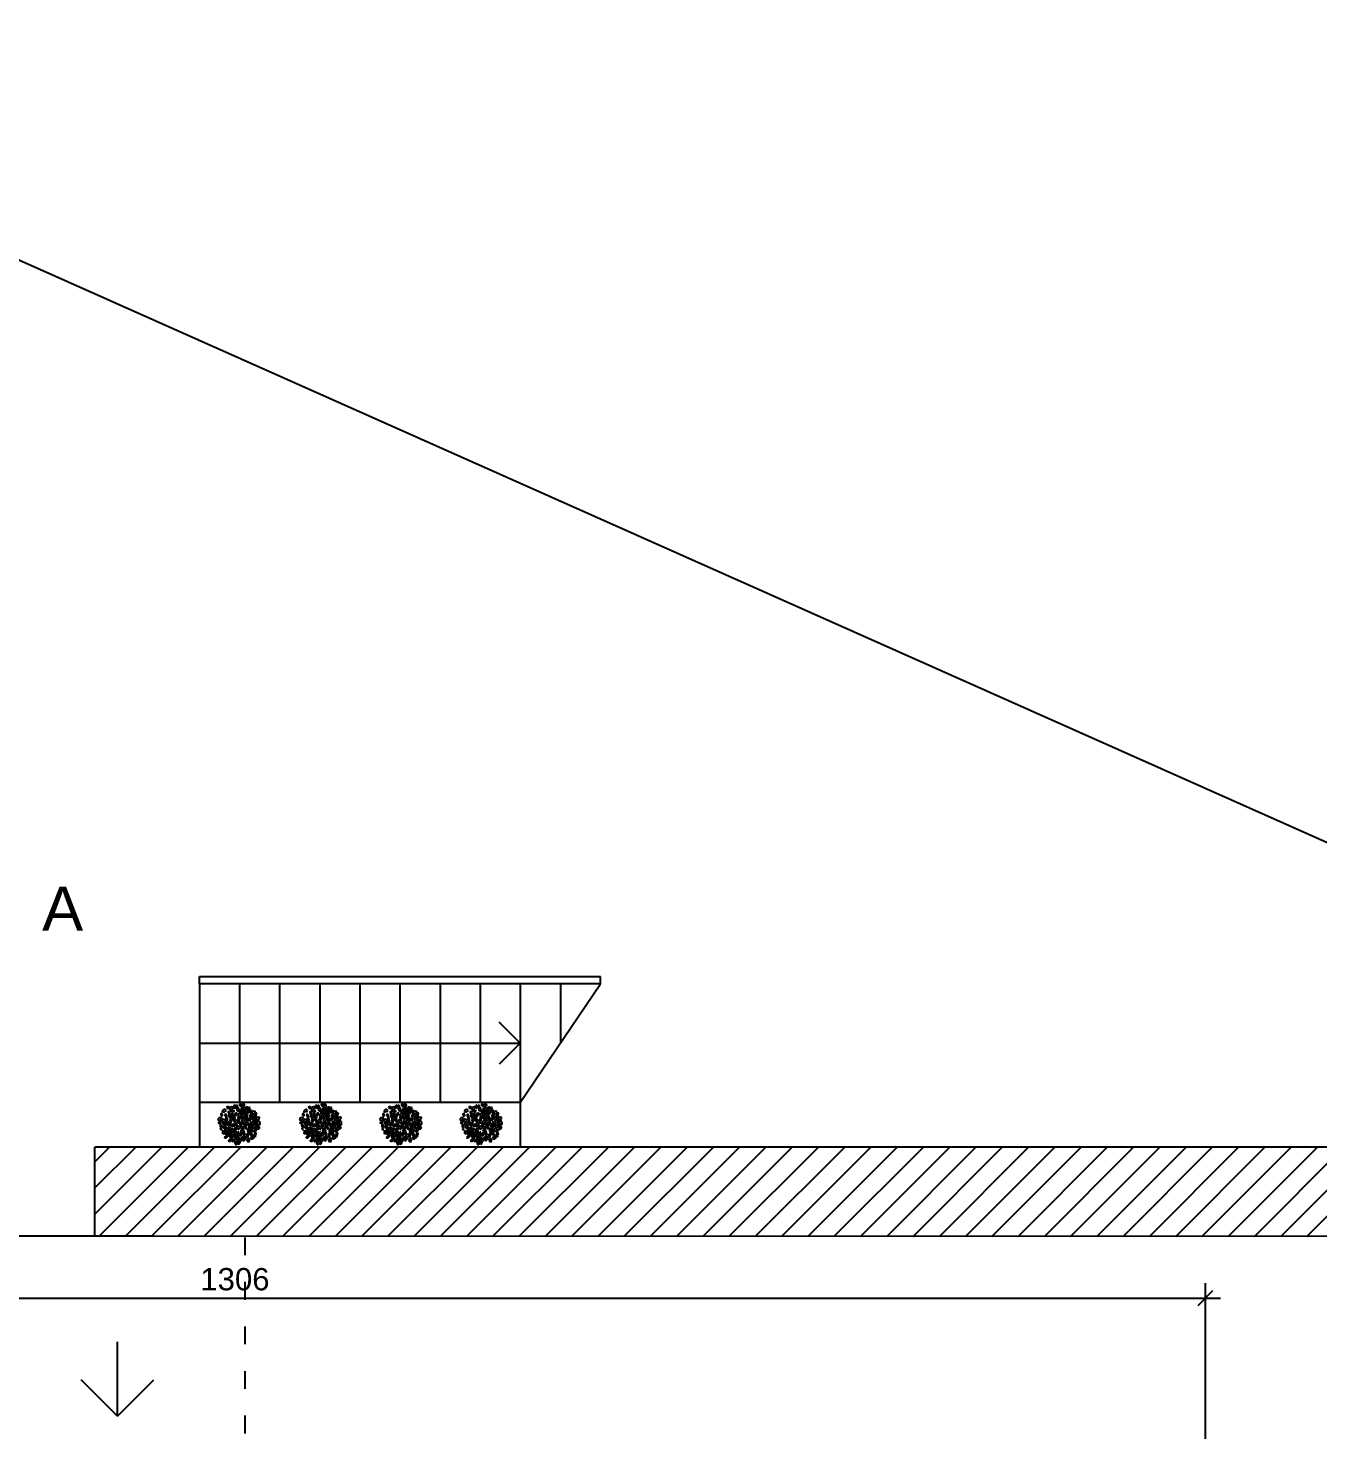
# Model space of a CAD drawing. Header units: inches. Extents: x -173 to 14008, y -3334 to 10368.
# Drawn here: x 9647 to 10515, y 100 to 1044 of the extents above; entities that cross this region are included whole.
import ezdxf

# ---------------------------------------------------------------- set-up
doc = ezdxf.new("R2010")
doc.units = ezdxf.units.IN
doc.header["$MEASUREMENT"] = 0
doc.linetypes.add('ACAD_ISO03W100', pattern=[30, 12, -18])
doc.layers.add('ARREDAMENTO', color=8, linetype='Continuous', lineweight=18)
doc.layers.add('QUOTE', color=6, linetype='Continuous', lineweight=9)
doc.styles.get("Standard").update_dxf_attribs({"font": 'Arial.ttf'})
doc.dimstyles.get("Standard").update_dxf_attribs({"dimtxt": 15, "dimasz": 10, "dimexe": 10, "dimexo": 10, "dimgap": 5, "dimtad": 2, "dimtih": 1, "dimtoh": 1, "dimdec": 0, "dimzin": 0, "dimdsep": 46, "dimtxsty": 'Standard', "dimblk": 'OBLIQUE', "dimblk1": 'OBLIQUE', "dimblk2": 'OBLIQUE', "dimcen": 0.09, "dimdle": 10, "dimadec": 0, "dimazin": 0, "dimtfac": 1, "dimtdec": 0, "dimtofl": 0, "dimtmove": 0, "dimatfit": 3, "dimldrblk": 'OBLIQUE', "dimfxl": 1, "dimtolj": 1, "dimtzin": 0, "dimarcsym": 0})

# ---------------------------------------------------------------- blocks, each defined once
blk = doc.blocks.new('_Oblique')
at = {"color": 0, "linetype": 'ByBlock', "lineweight": -2}
blk.add_line((-0.5, -0.5), (0.5, 0.5), dxfattribs=at)
blk = doc.blocks.new('*D41')
at = {"layer": 'Defpoints', "color": 0, "transparency": 16777216}
for p in [(10439.48, 188.91), (9133.01, 79.87), (10439.48, 79.87)]:
    blk.add_point(p, dxfattribs=at)
at = {"layer": 'QUOTE', "color": 0, "lineweight": -2, "transparency": 16777216}
for p, q in [((9133.01, 89.87), (9133.01, 198.91)), ((10439.48, 89.87), (10439.48, 198.91)), ((9123.01, 188.91), (10449.48, 188.91))]:
    blk.add_line(p, q, dxfattribs=at)
at = {"layer": 'QUOTE', "color": 0, "lineweight": -2, "transparency": 16777216, "xscale": 10, "yscale": 10, "zscale": 10, "rotation": 180}
blk.add_blockref('_Oblique', (9133.01, 188.91), dxfattribs=at)
at = {"layer": 'QUOTE', "color": 0, "lineweight": -2, "transparency": 16777216, "xscale": 10, "yscale": 10, "zscale": 10}
blk.add_blockref('_Oblique', (10439.48, 188.91), dxfattribs=at)
at = {"layer": 'QUOTE', "color": 0, "transparency": 16777216, "insert": (9786.24, 201.51), "char_height": 15, "attachment_point": 5}
blk.add_mtext('\\A1;1306', dxfattribs=at)

msp = doc.modelspace()

# ---------------------------------------------------------------- hatches: boundary and pattern name
h = msp.add_hatch()
h.set_pattern_fill('ANSI31', color=0, scale=100)
h.set_pattern_definition([(45, (-2752.003, -10837.385), (-8.838835, 8.838835), [])])
h.paths.add_polyline_path([(8954.7, 290.76), (8927.99, 230.77), (9481.87, 230.63), (9481.92, 290.63)])
h.paths.add_polyline_path([(9691.88, 290.58), (9691.87, 230.58), (11117.03, 230.23), (10982.19, 290.26)])

# ---------------------------------------------------------------- linework, layer by layer
for p, q in [((9762.3, 400.44), (9762.3, 405.44)), ((9762.3, 405.44), (10032.3, 405.44)), ((9789.3, 400.44), (9762.3, 400.44)), ((9762.3, 400.44), (9762.3, 290.44)), ((9762.3, 400.44), (9762.3, 320.44)), ((10032.3, 400.44), (9776.3, 400.44)), ((9816.3, 400.44), (9789.3, 400.44)), ((9789.3, 400.44), (9789.3, 320.44)), ((9843.3, 400.44), (9816.3, 400.44)), ((9816.3, 400.44), (9816.3, 320.44)), ((9870.3, 400.44), (9843.3, 400.44)), ((9843.3, 400.44), (9843.3, 320.44)), ((9897.3, 400.44), (9870.3, 400.44)), ((9870.3, 400.44), (9870.3, 320.44)), ((9924.3, 400.44), (9897.3, 400.44)), ((9897.3, 400.44), (9897.3, 320.44)), ((9951.3, 400.44), (9924.3, 400.44)), ((9924.3, 400.44), (9924.3, 320.44)), ((9978.3, 400.44), (9951.3, 400.44)), ((9951.3, 400.44), (9951.3, 320.44)), ((10005.3, 400.44), (9978.3, 400.44)), ((9978.3, 400.44), (9978.3, 320.44)), ((9978.3, 320.44), (10032.3, 400.44)), ((10032.3, 400.44), (10005.3, 400.44)), ((10005.3, 400.44), (10005.3, 360.44)), ((10032.3, 400.44), (10032.3, 405.44)), ((9762.3, 360.44), (9978.3, 360.44)), ((9978.3, 320.44), (9762.3, 320.44)), ((9978.3, 320.44), (9978.3, 290.51)), ((9691.87, 230.58), (9691.88, 290.58)), ((10982.19, 290.26), (9691.88, 290.58)), ((9071.87, 230.73), (9731.87, 230.73)), ((11117.03, 230.23), (9691.87, 230.58)), ((9707.18, 109.49), (9707.18, 159.49)), ((9707.18, 109.49), (9682.78, 133.89)), ((9707.18, 109.49), (9731.58, 133.89))]:
    msp.add_line(p, q)
at = {"ltscale": 3}
for q in [(9964.16, 374.58), (9964.16, 346.3)]:
    msp.add_line((9978.3, 360.44), q, dxfattribs=at)
at = {"linetype": 'ACAD_ISO03W100'}
for p, q in [((9071.99, 230.7), (9731.87, 230.7)), ((9793.01, 229.78), (9793.01, 79.7))]:
    msp.add_line(p, q, dxfattribs=at)
msp.add_lwpolyline([(8476.46, -783.39), (10303.55, -1596.86), (11117.03, 230.23), (9289.94, 1043.7)], close=True)
at = {"layer": 'ARREDAMENTO', "linetype": 'ByBlock', "lineweight": -3}
for points in [[(9777.76, 311.25, 0.535384), (9777, 313.2, 0.500203)], [(9780.29, 315.48, 0.535384), (9777.68, 314.55, 0.500203)], [(9780.5, 310.8, 0.535384), (9779.73, 312.75, 0.500203)], [(9780.68, 317.47, 0.535384), (9782.67, 316.82, 0.500203)], [(9781.75, 311.55, 0.535384), (9783.76, 310.94, 0.500203)], [(9781.99, 314.6, 0.535384), (9782.73, 312.64, 0.500203)], [(9782.6, 316.04, 0.535384), (9785.06, 317.49, 0.500203)], [(9782.97, 315.33, 0.535384), (9785.66, 314.51, 0.500203)], [(9783.69, 312.63, 0.535384), (9785.68, 311.98, 0.500203)], [(9785.39, 316.8, 0.535384), (9786.34, 318.67, 0.500203)], [(9786.18, 311.54, 0.535384), (9787.33, 313.71, 0.500203)], [(9787.9, 318.7, 0.535384), (9786.95, 316.83, 0.500203)], [(9788.08, 311.56, 0.535384), (9790.53, 313.02, 0.500203)], [(9790.98, 315.02, 0.535384), (9789.02, 314.27, 0.500203)], [(9789.53, 319.73, 0.535384), (9790.57, 317.91, 0.500203)], [(9790.11, 313.26, 0.535384), (9792.08, 313.96, 0.500203)], [(9790.46, 316.75, 0.535384), (9791.54, 314.95, 0.500203)], [(9790.36, 311.59, 0.535384), (9793.09, 312.56, 0.500203)], [(9791.61, 319.83, 0.535384), (9792.68, 318.03, 0.500203)], [(9791.63, 317.77, 0.535384), (9792.31, 316.57, 0.500203)], [(9792.69, 310.75, 0.535384), (9794.67, 311.46, 0.500203)], [(9793.11, 316.5, 0.535384), (9795.09, 317.21, 0.500203)], [(9794.95, 315.09, 0.535384), (9794.12, 312.48, 0.500203)], [(9796.57, 316.96, 0.535384), (9794.77, 315.89, 0.500203)], [(9795.73, 314.22, 0.535384), (9797.7, 314.93, 0.500203)], [(9797.97, 312.52, 0.535384), (9796.16, 311.45, 0.500203)], [(9797.32, 313.09, 0.535384), (9799.78, 314.55, 0.500203)], [(9800.36, 311.98, 0.535384), (9799.55, 309.47, 0.500203)], [(9801.02, 313.33, 0.535384), (9799.22, 312.26, 0.500203)], [(9832.68, 311.25, 0.535384), (9831.91, 313.2, 0.500203)], [(9835.2, 315.48, 0.535384), (9832.6, 314.55, 0.500203)], [(9835.41, 310.8, 0.535384), (9834.64, 312.75, 0.500203)], [(9835.59, 317.47, 0.535384), (9837.58, 316.82, 0.500203)], [(9836.91, 314.6, 0.535384), (9837.64, 312.64, 0.500203)], [(9836.67, 311.55, 0.535384), (9838.68, 310.94, 0.500203)], [(9837.52, 316.04, 0.535384), (9839.97, 317.49, 0.500203)], [(9837.88, 315.33, 0.535384), (9840.57, 314.51, 0.500203)], [(9838.6, 312.63, 0.535384), (9840.6, 311.98, 0.500203)], [(9840.3, 316.8, 0.535384), (9841.25, 318.67, 0.500203)], [(9841.09, 311.54, 0.535384), (9842.24, 313.71, 0.500203)], [(9842.81, 318.7, 0.535384), (9841.86, 316.83, 0.500203)], [(9842.99, 311.56, 0.535384), (9845.45, 313.02, 0.500203)], [(9845.89, 315.02, 0.535384), (9843.93, 314.27, 0.500203)], [(9844.44, 319.73, 0.535384), (9845.48, 317.91, 0.500203)], [(9845.02, 313.26, 0.535384), (9847, 313.96, 0.500203)], [(9845.37, 316.75, 0.535384), (9846.45, 314.95, 0.500203)], [(9845.27, 311.59, 0.535384), (9848, 312.56, 0.500203)], [(9846.52, 319.83, 0.535384), (9847.6, 318.03, 0.500203)], [(9846.54, 317.77, 0.535384), (9847.23, 316.57, 0.500203)], [(9847.61, 310.75, 0.535384), (9849.58, 311.46, 0.500203)], [(9848.03, 316.5, 0.535384), (9850, 317.21, 0.500203)], [(9849.87, 315.09, 0.535384), (9849.03, 312.48, 0.500203)], [(9851.48, 316.96, 0.535384), (9849.68, 315.89, 0.500203)], [(9850.64, 314.22, 0.535384), (9852.62, 314.93, 0.500203)], [(9852.88, 312.52, 0.535384), (9851.08, 311.45, 0.500203)], [(9852.23, 313.09, 0.535384), (9854.69, 314.55, 0.500203)], [(9855.27, 311.98, 0.535384), (9854.47, 309.47, 0.500203)], [(9855.94, 313.33, 0.535384), (9854.13, 312.26, 0.500203)], [(9886.68, 311.25, 0.535384), (9885.91, 313.2, 0.500203)], [(9889.2, 315.48, 0.535384), (9886.6, 314.55, 0.500203)], [(9889.41, 310.8, 0.535384), (9888.64, 312.75, 0.500203)], [(9889.59, 317.47, 0.535384), (9891.58, 316.82, 0.500203)], [(9890.91, 314.6, 0.535384), (9891.64, 312.64, 0.500203)], [(9890.67, 311.55, 0.535384), (9892.68, 310.94, 0.500203)], [(9891.52, 316.04, 0.535384), (9893.97, 317.49, 0.500203)], [(9891.88, 315.33, 0.535384), (9894.57, 314.51, 0.500203)], [(9892.6, 312.63, 0.535384), (9894.6, 311.98, 0.500203)], [(9894.3, 316.8, 0.535384), (9895.25, 318.67, 0.500203)], [(9895.09, 311.54, 0.535384), (9896.24, 313.71, 0.500203)], [(9896.81, 318.7, 0.535384), (9895.86, 316.83, 0.500203)], [(9896.99, 311.56, 0.535384), (9899.45, 313.02, 0.500203)], [(9899.89, 315.02, 0.535384), (9897.93, 314.27, 0.500203)], [(9898.44, 319.73, 0.535384), (9899.48, 317.91, 0.500203)], [(9899.02, 313.26, 0.535384), (9901, 313.96, 0.500203)], [(9899.37, 316.75, 0.535384), (9900.45, 314.95, 0.500203)], [(9899.27, 311.59, 0.535384), (9902, 312.56, 0.500203)], [(9900.52, 319.83, 0.535384), (9901.6, 318.03, 0.500203)], [(9900.54, 317.77, 0.535384), (9901.23, 316.57, 0.500203)], [(9901.61, 310.75, 0.535384), (9903.58, 311.46, 0.500203)], [(9902.03, 316.5, 0.535384), (9904, 317.21, 0.500203)], [(9903.87, 315.09, 0.535384), (9903.03, 312.48, 0.500203)], [(9905.48, 316.96, 0.535384), (9903.68, 315.89, 0.500203)], [(9904.64, 314.22, 0.535384), (9906.62, 314.93, 0.500203)], [(9906.88, 312.52, 0.535384), (9905.08, 311.45, 0.500203)], [(9906.23, 313.09, 0.535384), (9908.69, 314.55, 0.500203)], [(9909.27, 311.98, 0.535384), (9908.47, 309.47, 0.500203)], [(9909.94, 313.33, 0.535384), (9908.13, 312.26, 0.500203)], [(9774.7, 308.85, 0.535384), (9777.16, 310.31, 0.500203)], [(9777.07, 307.57, 0.535384), (9775.09, 306.86, 0.500203)], [(9777.17, 303.72, 0.535384), (9776.4, 305.68, 0.500203)], [(9777.45, 302.25, 0.535384), (9776.42, 302.8, 0.500203)], [(9777.16, 308.91, 0.535384), (9779.84, 308.1, 0.500203)], [(9778.93, 305.33, 0.535384), (9778.16, 307.28, 0.500203)], [(9780.06, 303.27, 0.535384), (9778.2, 304.26, 0.500203)], [(9782.49, 303.62, 0.535384), (9779.46, 305.23, 0.500203)], [(9781.87, 300.92, 0.535384), (9779.53, 302.16, 0.500203)], [(9779.81, 306.56, 0.535384), (9781.6, 307.66, 0.500203)], [(9781.02, 308.47, 0.535384), (9780.25, 310.42, 0.500203)], [(9781.78, 305.7, 0.535384), (9783.56, 306.8, 0.500203)], [(9782.34, 301.52, 0.535384), (9782.98, 303.52, 0.500203)], [(9782.77, 309.95, 0.535384), (9785.46, 309.14, 0.500203)], [(9783.77, 307.2, 0.535384), (9783, 309.15, 0.500203)], [(9784.95, 304.61, 0.535384), (9783.09, 305.59, 0.500203)], [(9784.03, 301.74, 0.535384), (9784.45, 303.05, 0.500203)], [(9784.36, 310.76, 0.535384), (9786.37, 310.15, 0.500203)], [(9786.52, 304.73, 0.535384), (9784.67, 305.71, 0.500203)], [(9785.1, 301.75, 0.535384), (9787.55, 303.21, 0.500203)], [(9786.4, 307.32, 0.535384), (9785.66, 309.29, 0.500203)], [(9786.7, 306.93, 0.535384), (9787.25, 304.9, 0.500203)], [(9789.14, 302.64, 0.535384), (9787.63, 305.16, 0.500203)], [(9787.82, 309.23, 0.535384), (9789.33, 306.7, 0.500203)], [(9788.42, 311.17, 0.535384), (9789.5, 309.37, 0.500203)], [(9790.25, 304.94, 0.535384), (9789.71, 306.96, 0.500203)], [(9789.49, 304.09, 0.535384), (9792.18, 303.27, 0.500203)], [(9790.12, 310.17, 0.535384), (9792.08, 310.91, 0.500203)], [(9792.08, 302.61, 0.535384), (9790.28, 301.54, 0.500203)], [(9790.43, 307.14, 0.535384), (9792.28, 306.16, 0.500203)], [(9790.64, 307.86, 0.535384), (9793.1, 309.32, 0.500203)], [(9793.8, 305.16, 0.535384), (9791.99, 304.09, 0.500203)], [(9792.63, 306.77, 0.535384), (9795.32, 305.96, 0.500203)], [(9794.61, 310.34, 0.535384), (9793.97, 308.35, 0.500203)], [(9794.47, 308.24, 0.535384), (9797.5, 306.63, 0.500203)], [(9794.98, 302.98, 0.535384), (9795.9, 300.53, 0.500203)], [(9797.14, 305.31, 0.535384), (9795.35, 304.21, 0.500203)], [(9795.94, 303.4, 0.535384), (9796.7, 301.45, 0.500203)], [(9796.51, 309.61, 0.535384), (9798.97, 311.07, 0.500203)], [(9797.31, 301.67, 0.535384), (9799.77, 303.13, 0.500203)], [(9800.84, 305.28, 0.535384), (9798.38, 303.82, 0.500203)], [(9800.85, 302.19, 0.535384), (9799.05, 301.12, 0.500203)], [(9800.43, 309.07, 0.535384), (9802.89, 310.53, 0.500203)], [(9802.9, 303.89, 0.535384), (9801.09, 302.82, 0.500203)], [(9802.75, 305.27, 0.535384), (9801.51, 308.6, 0.500203)], [(9829.62, 308.85, 0.535384), (9832.07, 310.31, 0.500203)], [(9831.98, 307.57, 0.535384), (9830.01, 306.86, 0.500203)], [(9832.08, 303.72, 0.535384), (9831.32, 305.68, 0.500203)], [(9832.36, 302.25, 0.535384), (9831.33, 302.8, 0.500203)], [(9832.07, 308.91, 0.535384), (9834.76, 308.1, 0.500203)], [(9833.84, 305.33, 0.535384), (9833.07, 307.28, 0.500203)], [(9834.97, 303.27, 0.535384), (9833.12, 304.26, 0.500203)], [(9837.4, 303.62, 0.535384), (9834.37, 305.23, 0.500203)], [(9836.79, 300.92, 0.535384), (9834.44, 302.16, 0.500203)], [(9834.73, 306.56, 0.535384), (9836.51, 307.66, 0.500203)], [(9835.93, 308.47, 0.535384), (9835.17, 310.42, 0.500203)], [(9836.69, 305.7, 0.535384), (9838.48, 306.8, 0.500203)], [(9837.26, 301.52, 0.535384), (9837.9, 303.52, 0.500203)], [(9837.68, 309.95, 0.535384), (9840.37, 309.14, 0.500203)], [(9838.68, 307.2, 0.535384), (9837.91, 309.15, 0.500203)], [(9839.86, 304.61, 0.535384), (9838.01, 305.59, 0.500203)], [(9838.94, 301.74, 0.535384), (9839.36, 303.05, 0.500203)], [(9839.27, 310.76, 0.535384), (9841.28, 310.15, 0.500203)], [(9841.43, 304.73, 0.535384), (9839.58, 305.71, 0.500203)], [(9840.01, 301.75, 0.535384), (9842.47, 303.21, 0.500203)], [(9841.31, 307.32, 0.535384), (9840.58, 309.29, 0.500203)], [(9841.62, 306.93, 0.535384), (9842.16, 304.9, 0.500203)], [(9844.05, 302.64, 0.535384), (9842.54, 305.16, 0.500203)], [(9842.73, 309.23, 0.535384), (9844.24, 306.7, 0.500203)], [(9843.34, 311.17, 0.535384), (9844.41, 309.37, 0.500203)], [(9845.17, 304.94, 0.535384), (9844.62, 306.96, 0.500203)], [(9844.41, 304.09, 0.535384), (9847.1, 303.27, 0.500203)], [(9845.04, 310.17, 0.535384), (9847, 310.91, 0.500203)], [(9846.99, 302.61, 0.535384), (9845.19, 301.54, 0.500203)], [(9845.35, 307.14, 0.535384), (9847.2, 306.16, 0.500203)], [(9845.55, 307.86, 0.535384), (9848.01, 309.32, 0.500203)], [(9848.71, 305.16, 0.535384), (9846.91, 304.09, 0.500203)], [(9847.54, 306.77, 0.535384), (9850.23, 305.96, 0.500203)], [(9849.53, 310.34, 0.535384), (9848.88, 308.35, 0.500203)], [(9849.38, 308.24, 0.535384), (9852.41, 306.63, 0.500203)], [(9849.89, 302.98, 0.535384), (9850.81, 300.53, 0.500203)], [(9852.06, 305.31, 0.535384), (9850.27, 304.21, 0.500203)], [(9850.85, 303.4, 0.535384), (9851.62, 301.45, 0.500203)], [(9851.43, 309.61, 0.535384), (9853.88, 311.07, 0.500203)], [(9852.23, 301.67, 0.535384), (9854.68, 303.13, 0.500203)], [(9855.75, 305.28, 0.535384), (9853.3, 303.82, 0.500203)], [(9855.76, 302.19, 0.535384), (9853.96, 301.12, 0.500203)], [(9855.35, 309.07, 0.535384), (9857.8, 310.53, 0.500203)], [(9857.81, 303.89, 0.535384), (9856.01, 302.82, 0.500203)], [(9857.67, 305.27, 0.535384), (9856.42, 308.6, 0.500203)], [(9883.62, 308.85, 0.535384), (9886.07, 310.31, 0.500203)], [(9885.98, 307.57, 0.535384), (9884.01, 306.86, 0.500203)], [(9886.08, 303.72, 0.535384), (9885.32, 305.68, 0.500203)], [(9886.36, 302.25, 0.535384), (9885.33, 302.8, 0.500203)], [(9886.07, 308.91, 0.535384), (9888.76, 308.1, 0.500203)], [(9887.84, 305.33, 0.535384), (9887.07, 307.28, 0.500203)], [(9888.97, 303.27, 0.535384), (9887.12, 304.26, 0.500203)], [(9891.4, 303.62, 0.535384), (9888.37, 305.23, 0.500203)], [(9890.79, 300.92, 0.535384), (9888.44, 302.16, 0.500203)], [(9888.73, 306.56, 0.535384), (9890.51, 307.66, 0.500203)], [(9889.93, 308.47, 0.535384), (9889.17, 310.42, 0.500203)], [(9890.69, 305.7, 0.535384), (9892.48, 306.8, 0.500203)], [(9891.26, 301.52, 0.535384), (9891.9, 303.52, 0.500203)], [(9891.68, 309.95, 0.535384), (9894.37, 309.14, 0.500203)], [(9892.68, 307.2, 0.535384), (9891.91, 309.15, 0.500203)], [(9893.86, 304.61, 0.535384), (9892.01, 305.59, 0.500203)], [(9892.94, 301.74, 0.535384), (9893.36, 303.05, 0.500203)], [(9893.27, 310.76, 0.535384), (9895.28, 310.15, 0.500203)], [(9895.43, 304.73, 0.535384), (9893.58, 305.71, 0.500203)], [(9894.01, 301.75, 0.535384), (9896.47, 303.21, 0.500203)], [(9895.31, 307.32, 0.535384), (9894.58, 309.29, 0.500203)], [(9895.62, 306.93, 0.535384), (9896.16, 304.9, 0.500203)], [(9898.05, 302.64, 0.535384), (9896.54, 305.16, 0.500203)], [(9896.73, 309.23, 0.535384), (9898.24, 306.7, 0.500203)], [(9897.34, 311.17, 0.535384), (9898.41, 309.37, 0.500203)], [(9899.17, 304.94, 0.535384), (9898.62, 306.96, 0.500203)], [(9898.41, 304.09, 0.535384), (9901.1, 303.27, 0.500203)], [(9899.04, 310.17, 0.535384), (9901, 310.91, 0.500203)], [(9900.99, 302.61, 0.535384), (9899.19, 301.54, 0.500203)], [(9899.35, 307.14, 0.535384), (9901.2, 306.16, 0.500203)], [(9899.55, 307.86, 0.535384), (9902.01, 309.32, 0.500203)], [(9902.71, 305.16, 0.535384), (9900.91, 304.09, 0.500203)], [(9901.54, 306.77, 0.535384), (9904.23, 305.96, 0.500203)], [(9903.53, 310.34, 0.535384), (9902.88, 308.35, 0.500203)], [(9903.38, 308.24, 0.535384), (9906.41, 306.63, 0.500203)], [(9903.89, 302.98, 0.535384), (9904.81, 300.53, 0.500203)], [(9906.06, 305.31, 0.535384), (9904.27, 304.21, 0.500203)], [(9904.85, 303.4, 0.535384), (9905.62, 301.45, 0.500203)], [(9905.43, 309.61, 0.535384), (9907.88, 311.07, 0.500203)], [(9906.23, 301.67, 0.535384), (9908.68, 303.13, 0.500203)], [(9909.75, 305.28, 0.535384), (9907.3, 303.82, 0.500203)], [(9909.76, 302.19, 0.535384), (9907.96, 301.12, 0.500203)], [(9909.35, 309.07, 0.535384), (9911.8, 310.53, 0.500203)], [(9911.81, 303.89, 0.535384), (9910.01, 302.82, 0.500203)], [(9911.67, 305.27, 0.535384), (9910.42, 308.6, 0.500203)], [(9778.04, 299.46, 0.535384), (9778.68, 301.45, 0.500203)], [(9781.21, 299.31, 0.535384), (9779.2, 299.92, 0.500203)], [(9781.23, 297.64, 0.535384), (9779.25, 296.94, 0.500203)], [(9780.77, 298.16, 0.535384), (9783.22, 299.62, 0.500203)], [(9783.84, 295.36, 0.535384), (9781.87, 294.66, 0.500203)], [(9784.26, 301.11, 0.535384), (9782.29, 300.41, 0.500203)], [(9784.43, 296.03, 0.535384), (9782.98, 298.58, 0.500203)], [(9786.59, 300.28, 0.535384), (9783.87, 299.31, 0.500203)], [(9785.33, 294.1, 0.535384), (9784.64, 295.3, 0.500203)], [(9786.85, 298.61, 0.535384), (9784.87, 297.91, 0.500203)], [(9785.42, 295.56, 0.535384), (9788.11, 294.74, 0.500203)], [(9785.98, 296.85, 0.535384), (9787.94, 297.59, 0.500203)], [(9787.43, 292.13, 0.535384), (9786.39, 293.95, 0.500203)], [(9786.78, 299.19, 0.535384), (9789.47, 298.37, 0.500203)], [(9789.49, 294.63, 0.535384), (9788.03, 297.18, 0.500203)], [(9789.58, 294.41, 0.535384), (9788.63, 292.54, 0.500203)], [(9790.78, 300.32, 0.535384), (9789.62, 298.16, 0.500203)], [(9790.97, 296.68, 0.535384), (9790.02, 294.81, 0.500203)], [(9793.27, 299.24, 0.535384), (9791.27, 299.89, 0.500203)], [(9792.88, 300.7, 0.535384), (9791.65, 301.1, 0.500203)], [(9792.88, 296.51, 0.535384), (9791.89, 294.66, 0.500203)], [(9794.96, 297.27, 0.535384), (9794.22, 299.23, 0.500203)], [(9794.68, 294.71, 0.535384), (9795.67, 296.56, 0.500203)], [(9794.6, 300.16, 0.535384), (9796.45, 299.18, 0.500203)], [(9796.76, 300.98, 0.535384), (9797.5, 299.02, 0.500203)], [(9796.67, 296.39, 0.535384), (9799.27, 297.31, 0.500203)], [(9799.01, 297.78, 0.535384), (9797.01, 298.39, 0.500203)], [(9799.68, 300.64, 0.535384), (9800.42, 298.68, 0.500203)], [(9832.95, 299.46, 0.535384), (9833.59, 301.45, 0.500203)], [(9836.12, 299.31, 0.535384), (9834.12, 299.92, 0.500203)], [(9836.14, 297.64, 0.535384), (9834.16, 296.94, 0.500203)], [(9835.68, 298.16, 0.535384), (9838.14, 299.62, 0.500203)], [(9838.76, 295.36, 0.535384), (9836.78, 294.66, 0.500203)], [(9839.18, 301.11, 0.535384), (9837.2, 300.41, 0.500203)], [(9839.34, 296.03, 0.535384), (9837.89, 298.58, 0.500203)], [(9841.51, 300.28, 0.535384), (9838.78, 299.31, 0.500203)], [(9840.24, 294.1, 0.535384), (9839.55, 295.3, 0.500203)], [(9841.76, 298.61, 0.535384), (9839.78, 297.91, 0.500203)], [(9840.33, 295.56, 0.535384), (9843.02, 294.74, 0.500203)], [(9840.89, 296.85, 0.535384), (9842.85, 297.59, 0.500203)], [(9842.34, 292.13, 0.535384), (9841.3, 293.95, 0.500203)], [(9841.69, 299.19, 0.535384), (9844.38, 298.37, 0.500203)], [(9844.4, 294.63, 0.535384), (9842.94, 297.18, 0.500203)], [(9844.49, 294.41, 0.535384), (9843.54, 292.54, 0.500203)], [(9845.69, 300.32, 0.535384), (9844.54, 298.16, 0.500203)], [(9845.89, 296.68, 0.535384), (9844.93, 294.81, 0.500203)], [(9848.18, 299.24, 0.535384), (9846.18, 299.89, 0.500203)], [(9847.79, 300.7, 0.535384), (9846.56, 301.1, 0.500203)], [(9847.79, 296.51, 0.535384), (9846.8, 294.66, 0.500203)], [(9849.87, 297.27, 0.535384), (9849.14, 299.23, 0.500203)], [(9849.6, 294.71, 0.535384), (9850.58, 296.56, 0.500203)], [(9849.51, 300.16, 0.535384), (9851.37, 299.18, 0.500203)], [(9851.67, 300.98, 0.535384), (9852.41, 299.02, 0.500203)], [(9851.58, 296.39, 0.535384), (9854.18, 297.31, 0.500203)], [(9853.93, 297.78, 0.535384), (9851.92, 298.39, 0.500203)], [(9854.59, 300.64, 0.535384), (9855.33, 298.68, 0.500203)], [(9886.95, 299.46, 0.535384), (9887.59, 301.45, 0.500203)], [(9890.12, 299.31, 0.535384), (9888.12, 299.92, 0.500203)], [(9890.14, 297.64, 0.535384), (9888.16, 296.94, 0.500203)], [(9889.68, 298.16, 0.535384), (9892.14, 299.62, 0.500203)], [(9892.76, 295.36, 0.535384), (9890.78, 294.66, 0.500203)], [(9893.18, 301.11, 0.535384), (9891.2, 300.41, 0.500203)], [(9893.34, 296.03, 0.535384), (9891.89, 298.58, 0.500203)], [(9895.51, 300.28, 0.535384), (9892.78, 299.31, 0.500203)], [(9894.24, 294.1, 0.535384), (9893.55, 295.3, 0.500203)], [(9895.76, 298.61, 0.535384), (9893.78, 297.91, 0.500203)], [(9894.33, 295.56, 0.535384), (9897.02, 294.74, 0.500203)], [(9894.89, 296.85, 0.535384), (9896.85, 297.59, 0.500203)], [(9896.34, 292.13, 0.535384), (9895.3, 293.95, 0.500203)], [(9895.69, 299.19, 0.535384), (9898.38, 298.37, 0.500203)], [(9898.4, 294.63, 0.535384), (9896.94, 297.18, 0.500203)], [(9898.49, 294.41, 0.535384), (9897.54, 292.54, 0.500203)], [(9899.69, 300.32, 0.535384), (9898.54, 298.16, 0.500203)], [(9899.89, 296.68, 0.535384), (9898.93, 294.81, 0.500203)], [(9902.18, 299.24, 0.535384), (9900.18, 299.89, 0.500203)], [(9901.79, 300.7, 0.535384), (9900.56, 301.1, 0.500203)], [(9901.79, 296.51, 0.535384), (9900.8, 294.66, 0.500203)], [(9903.87, 297.27, 0.535384), (9903.14, 299.23, 0.500203)], [(9903.6, 294.71, 0.535384), (9904.58, 296.56, 0.500203)], [(9903.51, 300.16, 0.535384), (9905.37, 299.18, 0.500203)], [(9905.67, 300.98, 0.535384), (9906.41, 299.02, 0.500203)], [(9905.58, 296.39, 0.535384), (9908.18, 297.31, 0.500203)], [(9907.93, 297.78, 0.535384), (9905.92, 298.39, 0.500203)], [(9908.59, 300.64, 0.535384), (9909.33, 298.68, 0.500203)]]:
    msp.add_lwpolyline(points, format="xyb", close=True, dxfattribs=at)
for points in [[(9787.36, 316.98, 0.485783), (9788.92, 314.68, 0.46813), (9787.66, 317.2, 0.535384)], [(9792.52, 315.84, 0.497857), (9793.77, 313.32, 0.500203)], [(9794.07, 314.47, 0.30861), (9792.52, 315.84, 0.535384)], [(9842.28, 316.98, 0.485783), (9843.84, 314.68, 0.46813), (9842.57, 317.2, 0.535384)], [(9847.44, 315.84, 0.497857), (9848.68, 313.32, 0.500203)], [(9848.99, 314.47, 0.30861), (9847.44, 315.84, 0.535384)], [(9896.28, 316.98, 0.485783), (9897.84, 314.68, 0.46813), (9896.57, 317.2, 0.535384)], [(9901.44, 315.84, 0.497857), (9902.68, 313.32, 0.500203)], [(9902.99, 314.47, 0.30861), (9901.44, 315.84, 0.535384)], [(9792.97, 304.08, 0.382111), (9793.95, 302.71, 0.410997), (9793.54, 304.51, 0.535384)], [(9796.27, 310.06, 0.427879), (9795.42, 308.45, 0.500203)], [(9795.95, 304.12, 0.136045), (9795.73, 303.48, 0.500203), (9797.54, 304.55, 0.535384)], [(9796.08, 308.33, 0.379729), (9796.27, 310.06, 0.535384)], [(9797.54, 304.55, 0.128884), (9796.91, 304.68, 0.500203)], [(9798.03, 306.54, 0.493715), (9798.63, 304.63, 0.500203)], [(9800.39, 307.7, 0.449067), (9798.02, 308.72, 0.535384)], [(9798.02, 308.72, 0.411154), (9799.82, 307.23, 0.500203)], [(9798.96, 305.02, 0.391787), (9798.03, 306.54, 0.535384)], [(9801.18, 307.76, 0.473768), (9799.61, 306.6, 0.350042), (9801.18, 307.06, 0.535384)], [(9800.23, 304.12, 0.439965), (9801.86, 305, 0.209361), (9800.83, 305.18, 0.535384)], [(9847.88, 304.08, 0.382111), (9848.87, 302.71, 0.410997), (9848.45, 304.51, 0.535384)], [(9851.18, 310.06, 0.427879), (9850.33, 308.45, 0.500203)], [(9850.86, 304.12, 0.136045), (9850.65, 303.48, 0.500203), (9852.45, 304.55, 0.535384)], [(9850.99, 308.33, 0.379729), (9851.18, 310.06, 0.535384)], [(9852.45, 304.55, 0.128884), (9851.82, 304.68, 0.500203)], [(9852.94, 306.54, 0.493715), (9853.55, 304.63, 0.500203)], [(9855.3, 307.7, 0.449067), (9852.93, 308.72, 0.535384)], [(9852.93, 308.72, 0.411154), (9854.73, 307.23, 0.500203)], [(9853.88, 305.02, 0.391787), (9852.94, 306.54, 0.535384)], [(9856.1, 307.76, 0.473768), (9854.53, 306.6, 0.350042), (9856.1, 307.06, 0.535384)], [(9855.14, 304.12, 0.439965), (9856.77, 305, 0.209361), (9855.74, 305.18, 0.535384)], [(9901.88, 304.08, 0.382111), (9902.87, 302.71, 0.410997), (9902.45, 304.51, 0.535384)], [(9905.18, 310.06, 0.427879), (9904.33, 308.45, 0.500203)], [(9904.86, 304.12, 0.136045), (9904.65, 303.48, 0.500203), (9906.45, 304.55, 0.535384)], [(9904.99, 308.33, 0.379729), (9905.18, 310.06, 0.535384)], [(9906.45, 304.55, 0.128884), (9905.82, 304.68, 0.500203)], [(9906.94, 306.54, 0.493715), (9907.55, 304.63, 0.500203)], [(9909.3, 307.7, 0.449067), (9906.93, 308.72, 0.535384)], [(9906.93, 308.72, 0.411154), (9908.73, 307.23, 0.500203)], [(9907.88, 305.02, 0.391787), (9906.94, 306.54, 0.535384)], [(9910.1, 307.76, 0.473768), (9908.53, 306.6, 0.350042), (9910.1, 307.06, 0.535384)], [(9909.14, 304.12, 0.439965), (9910.77, 305, 0.209361), (9909.74, 305.18, 0.535384)], [(9787.23, 301.15, 0.076845), (9786.9, 300.96, 0.500203), (9788.91, 300.35, 0.535384)], [(9788.91, 300.35, 0.202478), (9788.28, 301.1, 0.500203)], [(9793.99, 296.54, 0.535384), (9791.3, 297.36, 0.217069), (9792.32, 296.32, 0.535384)], [(9792.98, 296.2, 0.155177), (9793.99, 296.54, 0.535384)], [(9794.56, 295.21, 0.064212), (9794.28, 295.05, 0.500203), (9796.28, 294.4, 0.535384)], [(9796.28, 294.4, 0.224005), (9795.57, 295.21, 0.500203)], [(9799.06, 298.77, 0.373165), (9799.47, 297.17, 0.500203)], [(9800.18, 297.2, 0.43907), (9799.06, 298.77, 0.535384)], [(9842.15, 301.15, 0.076845), (9841.81, 300.96, 0.500203), (9843.82, 300.35, 0.535384)], [(9843.82, 300.35, 0.202478), (9843.2, 301.1, 0.500203)], [(9848.9, 296.54, 0.535384), (9846.21, 297.36, 0.217069), (9847.23, 296.32, 0.535384)], [(9847.89, 296.2, 0.155177), (9848.9, 296.54, 0.535384)], [(9849.47, 295.21, 0.064212), (9849.2, 295.05, 0.500203), (9851.19, 294.4, 0.535384)], [(9851.19, 294.4, 0.224005), (9850.49, 295.21, 0.500203)], [(9853.97, 298.77, 0.373165), (9854.38, 297.17, 0.500203)], [(9855.09, 297.2, 0.43907), (9853.97, 298.77, 0.535384)], [(9896.15, 301.15, 0.076845), (9895.81, 300.96, 0.500203), (9897.82, 300.35, 0.535384)], [(9897.82, 300.35, 0.202478), (9897.2, 301.1, 0.500203)], [(9902.9, 296.54, 0.535384), (9900.21, 297.36, 0.217069), (9901.23, 296.32, 0.535384)], [(9901.89, 296.2, 0.155177), (9902.9, 296.54, 0.535384)], [(9903.47, 295.21, 0.064212), (9903.2, 295.05, 0.500203), (9905.19, 294.4, 0.535384)], [(9905.19, 294.4, 0.224005), (9904.49, 295.21, 0.500203)], [(9907.97, 298.77, 0.373165), (9908.38, 297.17, 0.500203)], [(9909.09, 297.2, 0.43907), (9907.97, 298.77, 0.535384)]]:
    msp.add_lwpolyline(points, format="xyb", dxfattribs=at)
for centre, radius, start, end in [((9941.02, 312.51), 1.31, 148.23281, 254.53015), ((9939.64, 311.97), 1.26, 325.0537, 77.70926), ((9942.21, 314.15), 1.66, 53.2616, 165.91716), ((9941.55, 315.99), 1.73, 236.44071, 342.73805), ((9943.76, 312.07), 1.31, 148.23281, 254.53015), ((9942.38, 311.52), 1.26, 325.0537, 77.70926), ((9944.34, 316.39), 1.31, 18.89191, 125.18924), ((9944.8, 317.81), 1.26, 195.7128, 308.36835), ((9945.93, 313.86), 1.26, 144.22515, 256.88071), ((9945.44, 310.49), 1.31, 19.99589, 126.29323), ((9945.87, 311.91), 1.26, 196.81678, 309.47234), ((9944.54, 313.34), 1.31, 327.40426, 73.7016), ((9947.29, 315.84), 1.78, 67.5278, 173.82514), ((9946.26, 317.58), 1.72, 244.3487, 357.00425), ((9946.92, 313.91), 1.76, 19.99589, 126.29323), ((9947.5, 315.81), 1.69, 196.81678, 309.47234), ((9947.36, 311.56), 1.31, 18.89191, 125.18924), ((9947.81, 312.97), 1.26, 195.7128, 308.36835), ((9949.48, 317.38), 1.31, 99.87235, 206.16969), ((9948.15, 318.05), 1.26, 276.69324, 29.34879), ((9950.48, 312.19), 1.53, 98.76836, 205.0657), ((9948.95, 313.01), 1.47, 275.58925, 28.24481), ((9950.96, 317.45), 1.26, 96.69324, 209.34879), ((9949.64, 318.12), 1.31, 279.87235, 26.16969), ((9951.96, 316.45), 1.77, 162.40197, 266.0407), ((9950.15, 315.42), 1.84, 336.56425, 76.90698), ((9952.77, 311.37), 1.78, 67.5278, 173.82514), ((9951.73, 313.11), 1.72, 244.3487, 357.00425), ((9953.16, 313.99), 1.26, 54.44606, 167.10161), ((9952.63, 315.38), 1.31, 237.62516, 343.9225), ((9953.57, 319.17), 1.26, 153.38515, 266.0407), ((9952.28, 318.43), 1.31, 336.56425, 82.86159), ((9954.27, 312.87), 1.31, 56.44071, 162.73805), ((9953.78, 314.26), 1.26, 233.2616, 345.91716), ((9954.51, 316.21), 1.26, 154.5696, 267.22515), ((9955, 311.05), 1.81, 56.44071, 162.73805), ((9954.31, 312.98), 1.74, 233.2616, 345.91716), ((9953.24, 315.45), 1.31, 337.74871, 84.04605), ((9955.66, 319.29), 1.26, 154.5696, 267.22515), ((9955.28, 317.4), 0.833, 153.38515, 266.0407), ((9954.38, 318.53), 1.31, 337.74871, 84.04605), ((9954.43, 316.91), 0.866, 336.56425, 82.86159), ((9957.01, 315.05), 1.76, 153.38515, 259.25212), ((9955.21, 314.02), 1.83, 14.25861, 82.86159), ((9956.86, 310.37), 1.31, 56.44071, 162.73805), ((9956.36, 311.76), 1.26, 233.2616, 345.91716), ((9957.28, 316.11), 1.31, 56.44071, 162.73805), ((9956.78, 317.51), 1.26, 233.2616, 345.91716), ((9958.32, 313.51), 1.64, 105.85362, 218.50918), ((9956.47, 314.1), 1.71, 289.03273, 35.33007), ((9958.94, 315.82), 1.26, 64.3487, 177.00425), ((9958.18, 317.1), 1.31, 247.5278, 353.82514), ((9959.89, 313.84), 1.31, 56.44071, 162.73805), ((9959.4, 315.23), 1.26, 233.2616, 345.91716), ((9960.34, 311.38), 1.26, 64.3487, 177.00425), ((9959.58, 312.66), 1.31, 247.5278, 353.82514), ((9962.01, 312.9), 1.78, 67.5278, 173.82514), ((9960.98, 314.64), 1.72, 244.3487, 357.00425), ((9963.71, 310.46), 1.59, 105.85362, 218.50918), ((9963.39, 312.2), 1.26, 64.3487, 177.00425), ((9962.64, 313.47), 1.31, 247.5278, 353.82514), ((9961.93, 311.03), 1.65, 289.03273, 35.33007), ((9939.39, 308.66), 1.78, 67.5278, 173.82514), ((9938.36, 310.4), 1.72, 244.3487, 357.00425), ((9939.23, 306.56), 1.26, 53.2616, 165.91716), ((9938.73, 307.96), 1.31, 236.44071, 342.73805), ((9940.43, 304.99), 1.31, 148.23281, 254.53015), ((9939.05, 304.44), 1.26, 325.0537, 77.70926), ((9939.66, 302.18), 0.702, 5.6813, 118.33685), ((9940.05, 302.91), 0.73, 188.8604, 295.15774), ((9941.11, 307.5), 1.76, 19.99589, 126.29323), ((9941.69, 309.4), 1.69, 196.81678, 309.47234), ((9942.19, 306.59), 1.31, 148.23281, 254.53015), ((9940.81, 306.05), 1.26, 325.0537, 77.70926), ((9941.72, 303.15), 1.26, 5.6813, 118.33685), ((9942.41, 304.46), 1.31, 188.8604, 295.15774), ((9943.35, 303.42), 2.06, 5.6813, 118.33685), ((9944.49, 305.56), 2.14, 188.8604, 295.15774), ((9943.2, 300.76), 1.59, 5.73008, 118.38563), ((9944.08, 302.42), 1.66, 188.90919, 295.20652), ((9944.03, 306.44), 1.31, 68.35636, 174.65369), ((9943.25, 307.7), 1.26, 245.17725, 357.8328), ((9944.28, 309.73), 1.31, 148.23281, 254.53015), ((9942.9, 309.19), 1.26, 325.0537, 77.70926), ((9946, 305.58), 1.31, 68.35636, 174.65369), ((9945.22, 306.85), 1.26, 245.17725, 357.8328), ((9946.32, 302.28), 1.31, 108.98395, 215.28129), ((9944.91, 302.74), 1.26, 285.80484, 38.46039), ((9946.72, 308.54), 1.76, 19.99589, 126.29323), ((9947.3, 310.44), 1.69, 196.81678, 309.47234), ((9947.03, 308.46), 1.31, 148.23281, 254.53015), ((9945.65, 307.92), 1.26, 325.0537, 77.70926), ((9946.61, 304.48), 1.26, 5.6813, 118.33685), ((9947.3, 305.79), 1.31, 188.8604, 295.15774), ((9947.64, 302.24), 0.859, 108.98395, 215.28129), ((9946.71, 302.54), 0.826, 285.80484, 38.46039), ((9948.05, 309.7), 1.31, 19.99589, 126.29323), ((9948.48, 311.12), 1.26, 196.81678, 309.47234), ((9948.18, 304.6), 1.26, 5.6813, 118.33685), ((9948.88, 305.91), 1.31, 188.8604, 295.15774), ((9949.79, 301.56), 1.78, 67.5278, 173.82514), ((9948.75, 303.3), 1.72, 244.3487, 357.00425), ((9949.68, 308.58), 1.31, 147.40426, 253.7016), ((9948.29, 308.06), 1.26, 324.22515, 76.88071), ((9950.56, 306.1), 1.26, 138.73164, 251.38719), ((9949.13, 305.71), 1.31, 321.91075, 68.20809), ((9952.24, 304.47), 1.84, 157.74871, 264.04605), ((9950.46, 303.4), 1.77, 334.5696, 87.22515), ((9952.32, 308.47), 1.77, 154.5696, 267.22515), ((9950.54, 307.4), 1.84, 337.74871, 84.04605), ((9952.47, 310.63), 1.26, 154.5696, 267.22515), ((9951.2, 309.87), 1.31, 337.74871, 84.04605), ((9953.65, 306.15), 1.31, 141.91075, 248.20809), ((9953.45, 302.67), 1.76, 19.99589, 126.29323), ((9954.02, 304.58), 1.69, 196.81678, 309.47234), ((9952.22, 305.77), 1.26, 318.73164, 71.38719), ((9954.3, 309.8), 1.31, 57.62516, 163.9225), ((9953.77, 311.19), 1.26, 234.44606, 347.10161), ((9954.45, 301.47), 1.26, 64.3487, 177.00425), ((9953.69, 302.75), 1.31, 247.5278, 353.82514), ((9953.9, 305.95), 1.31, 8.8604, 115.15774), ((9954.6, 307.26), 1.26, 185.6813, 298.33685), ((9955.33, 307.67), 1.78, 67.5278, 173.82514), ((9954.3, 309.41), 1.72, 244.3487, 357.00425), ((9956.16, 304.02), 1.26, 64.3487, 177.00425), ((9955.41, 305.3), 1.31, 247.5278, 353.82514), ((9956.58, 305.36), 1.76, 19.99589, 126.29323), ((9957.16, 307.26), 1.69, 196.81678, 309.47234), ((9957.13, 303.95), 1.26, 174.05953, 257.70926), ((9955.75, 303.4), 1.31, 328.23281, 57.60287), ((9957.87, 309.13), 1.26, 105.80484, 218.46039), ((9956.46, 309.59), 1.31, 288.98395, 35.28129), ((9958.29, 306.3), 2.14, 8.8604, 115.15774), ((9959.43, 308.45), 2.06, 185.6813, 298.33685), ((9959.17, 302.06), 1.58, 144.22515, 256.88071), ((9957.43, 301.41), 1.64, 327.40426, 73.7016), ((9959.52, 308.85), 1.26, 105.85362, 198.51397), ((9959.53, 304.16), 1.26, 65.17725, 177.8328), ((9958.75, 305.43), 1.31, 248.35636, 354.65369), ((9959.88, 302.68), 1.26, 145.0537, 257.70926), ((9959.15, 304.7), 1.31, 247.5278, 353.82514), ((9959.91, 303.42), 1.26, 146.01527, 177.00425), ((9958.5, 302.14), 1.31, 328.23281, 74.53015), ((9958.11, 309.3), 1.31, 312.15718, 35.33007), ((9961.2, 309.42), 1.78, 67.5278, 173.82514), ((9960.17, 311.16), 1.72, 244.3487, 357.00425), ((9959.91, 303.42), 1.26, 64.3487, 93.72486), ((9962, 301.48), 1.78, 67.5278, 173.82514), ((9960.97, 303.22), 1.72, 244.3487, 357.00425), ((9961.97, 305.82), 1.26, 145.0537, 250.15871), ((9961.67, 307.16), 1.73, 18.4735, 115.20652), ((9962.58, 308.88), 1.66, 185.73008, 275.13091), ((9960.59, 305.28), 1.31, 348.95168, 74.53015), ((9963.01, 303.73), 1.72, 64.3487, 177.00425), ((9961.98, 305.47), 1.78, 247.5278, 353.82514), ((9963.22, 301.06), 1.26, 64.3487, 177.00425), ((9962.46, 302.34), 1.31, 247.5278, 353.82514), ((9963.78, 306.54), 1.26, 75.60381, 177.00425), ((9963.03, 307.82), 1.31, 247.5278, 324.69661), ((9963.55, 305.31), 1.26, 250.9259, 345.91716), ((9965.12, 308.88), 1.78, 67.5278, 173.82514), ((9964.09, 310.62), 1.72, 244.3487, 357.00425), ((9964.05, 303.91), 1.31, 56.44071, 103.73949), ((9965.26, 302.75), 1.26, 64.3487, 177.00425), ((9964.51, 304.03), 1.31, 247.5278, 353.82514), ((9966.29, 307.4), 2.22, 147.40426, 253.7016), ((9963.93, 306.52), 2.13, 324.22515, 76.88071), ((9942.02, 300.22), 1.31, 108.98395, 215.28129), ((9940.61, 300.67), 1.26, 285.80484, 38.46039), ((9942.92, 298.94), 1.26, 16.81678, 129.47234), ((9943.35, 300.36), 1.31, 199.99589, 306.29323), ((9943.39, 296.63), 1.26, 53.2616, 165.91716), ((9942.89, 298.03), 1.31, 236.44071, 342.73805), ((9945.45, 297.97), 1.78, 67.5278, 173.82514), ((9944.42, 299.71), 1.72, 244.3487, 357.00425), ((9946, 294.35), 1.26, 53.2616, 165.91716), ((9945.5, 295.75), 1.31, 236.44071, 342.73805), ((9946.42, 300.1), 1.26, 53.2616, 165.91716), ((9945.92, 301.5), 1.31, 236.44071, 342.73805), ((9947.57, 297.85), 1.83, 156.56425, 262.86159), ((9945.77, 296.82), 1.76, 333.38515, 86.0407), ((9948.47, 298.89), 1.74, 53.2616, 165.91716), ((9947.78, 300.82), 1.81, 236.44071, 342.73805), ((9948.35, 294.96), 0.866, 156.56425, 262.86159), ((9947.5, 294.47), 0.833, 333.38515, 86.0407), ((9949.01, 297.6), 1.26, 53.2616, 165.91716), ((9948.51, 299), 1.31, 236.44071, 342.73805), ((9949.37, 294.14), 1.76, 19.99589, 126.29323), ((9949.95, 296.05), 1.69, 196.81678, 309.47234), ((9950.15, 296.49), 1.31, 57.62516, 163.9225), ((9949.62, 297.87), 1.26, 234.44606, 347.10161), ((9950.5, 293.43), 1.31, 156.56425, 262.86159), ((9949.21, 292.7), 1.26, 333.38515, 86.0407), ((9950.73, 297.77), 1.76, 19.99589, 126.29323), ((9951.31, 299.67), 1.69, 196.81678, 309.47234), ((9950.62, 299.99), 1.26, 111.89533, 129.47234), ((9951.05, 301.41), 1.31, 199.99589, 306.29323), ((9952.63, 296.45), 1.84, 156.56425, 262.86159), ((9950.82, 295.42), 1.77, 333.38515, 86.0407), ((9950.62, 299.99), 1.26, 16.81678, 62.60229), ((9952.64, 293.16), 1.26, 96.69324, 209.34879), ((9951.32, 293.83), 1.31, 279.87235, 26.16969), ((9953.84, 298.86), 1.47, 95.58925, 208.24481), ((9952.3, 299.67), 1.53, 278.76836, 25.0657), ((9954.03, 295.43), 1.26, 96.69324, 209.34879), ((9952.71, 296.1), 1.31, 279.87235, 26.16969), ((9954.97, 298.9), 1.26, 15.7128, 128.36835), ((9955.42, 300.31), 1.31, 198.89191, 305.18924), ((9955.28, 296.05), 1.69, 16.81678, 129.47234), ((9955.86, 297.96), 1.76, 199.99589, 248.98439), ((9955.05, 300.49), 0.777, 15.7128, 128.36835), ((9955.33, 301.36), 0.808, 198.89191, 305.18924), ((9955.91, 295.26), 1.26, 95.58925, 208.24481), ((9954.6, 295.96), 1.31, 278.76836, 25.0657), ((9955.86, 297.96), 1.76, 271.01075, 306.29323), ((9958.24, 298.52), 1.31, 147.40426, 253.7016), ((9956.85, 298), 1.26, 324.22515, 76.88071), ((9957.98, 294.06), 1.26, 113.67224, 128.36835), ((9958.44, 295.47), 1.31, 198.89191, 305.18924), ((9958.78, 295.26), 1.31, 98.76836, 205.0657), ((9958.07, 298.98), 1.31, 8.90919, 115.20652), ((9958.77, 300.29), 1.26, 185.73008, 298.38563), ((9957.47, 295.96), 1.26, 275.58925, 28.24481), ((9957.98, 294.06), 1.26, 15.7128, 66.21732), ((9960.7, 300.24), 1.26, 144.22515, 256.88071), ((9961.23, 295.88), 1.73, 56.44071, 162.73805), ((9960.57, 297.72), 1.66, 233.2616, 345.91716), ((9959.31, 299.72), 1.31, 327.40426, 73.7016), ((9960.72, 297.41), 1.26, 16.81678, 129.47234), ((9961.15, 298.83), 1.31, 199.99589, 306.29323), ((9963.1, 298.2), 1.26, 153.38515, 235.24045), ((9961.81, 297.47), 1.31, 348.04229, 82.86159), ((9963.62, 299.91), 1.26, 144.22515, 256.88071), ((9962.23, 299.39), 1.31, 327.40426, 73.7016)]:
    msp.add_arc(centre, radius, start, end, dxfattribs=at)

# ---------------------------------------------------------------- texts
msp.add_text('A', height=29.74, rotation=360).set_placement((9656.45, 436.11))

# ---------------------------------------------------------------- dimensions: what is measured, and where the dimension line sits
at = {"layer": 'QUOTE'}
dim = msp.add_linear_dim(base=(10439.48, 188.91), p1=(9133.01, 79.87), p2=(10439.48, 79.87), dimstyle='Standard', dxfattribs=at)
dim.commit()
dim.dimension.update_dxf_attribs({"geometry": '*D41', "text_midpoint": (9786.24, 201.51)})

doc.saveas('drawing.dxf')
